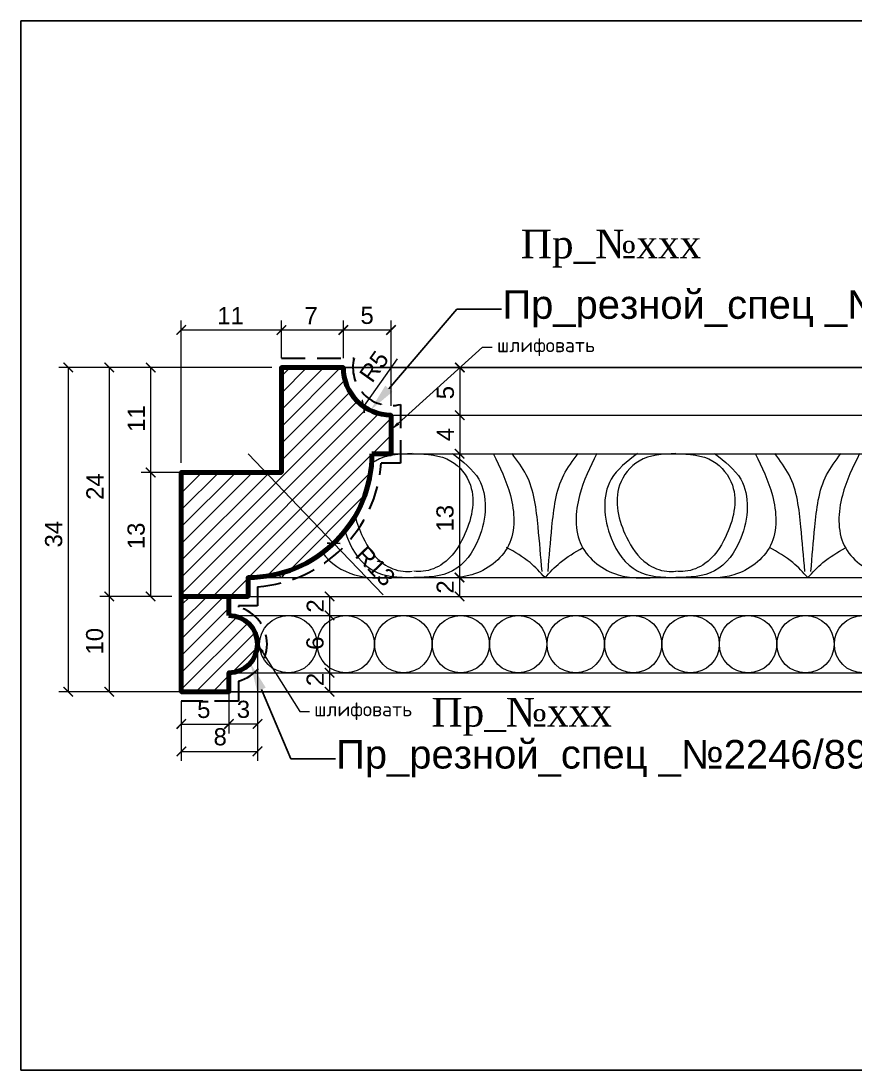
# Model space of a CAD drawing. Header units: millimetres. Extents: x 1320 to 1490, y 2189 to 2299.
# Drawn here: x 1319.7 to 1407.1, y 2189.4 to 2299.4 of the extents above; entities that cross this region are included whole.
import ezdxf
from ezdxf import colors
from ezdxf.entities.mleader import LeaderData, LeaderLine
from ezdxf.math import Vec2, Vec3

# ---------------------------------------------------------------- set-up
doc = ezdxf.new("R2010")
doc.units = ezdxf.units.MM
doc.linetypes.add('HIDDEN', pattern=[0.375, 0.25, -0.125])
doc.layers.add('Outside panel', color=7, linetype='Continuous', lineweight=18, true_color=0x7f5e57)
doc.layers.add('линия 50', color=1, linetype='Continuous', lineweight=140)
doc.layers.add('служебный слой РАЗМЕРЫ', color=7, linetype='Continuous', lineweight=9)
doc.layers.add('размеры в модели', color=7, linetype='Continuous')
doc.styles.add('ELECT', font='times.ttf')
doc.styles.get("Standard").update_dxf_attribs({"font": 'arial.ttf'})
doc.styles.add('ЕСКД профили текст', font='isocpeur.ttf')
doc.dimstyles.new('M_1', dxfattribs={"dimtxt": 1.8, "dimasz": 1, "dimexe": 1, "dimexo": 1, "dimgap": 0.6, "dimtad": 1, "dimdec": 0, "dimdsep": 46, "dimtxsty": 'Standard', "dimblk": 'ARCHTICK', "dimcen": -5, "dimclrd": 7, "dimclre": 7, "dimclrt": 7, "dimadec": 0, "dimazin": 0, "dimtfac": 1, "dimtdec": 0, "dimtmove": 0, "dimatfit": 3, "dimfxl": 1, "dimtolj": 1, "dimtzin": 0, "dimlwd": 5, "dimlwe": 5, "dimarcsym": 0})

# ---------------------------------------------------------------- blocks, each defined once
blk = doc.blocks.new('_ArchTick')
at = {"color": 0, "linetype": 'ByBlock', "const_width": 0.15}
blk.add_lwpolyline([(-0.5, -0.5), (0.5, 0.5)], dxfattribs=at)
blk = doc.blocks.new('*D21')
at = {"layer": 'Defpoints', "color": 0, "ltscale": 1000, "transparency": 16777216}
for p in [(1343.5, 2253.98), (1352.46, 2244.59)]:
    blk.add_point(p, dxfattribs=at)
at = {"layer": 'размеры в модели', "color": 7, "lineweight": 5, "ltscale": 1000, "transparency": 16777216}
for p in [(1343.5, 2253.98), (1357.64, 2239.17)]:
    blk.add_line(p, (1352.46, 2244.59), dxfattribs=at)
at = {"layer": 'размеры в модели', "color": 7, "lineweight": 5, "ltscale": 1000, "transparency": 16777216, "rotation": 133.6602413901819}
blk.add_blockref('_ArchTick', (1352.46, 2244.59), dxfattribs=at)
at = {"layer": 'размеры в модели', "color": 7, "ltscale": 1000, "transparency": 16777216, "insert": (1356.84, 2242.2), "char_height": 1.8, "attachment_point": 5, "rotation": 313.6602}
blk.add_mtext('\\A1;R13', dxfattribs=at)
blk = doc.blocks.new('*D20')
at = {"layer": 'Defpoints', "color": 0, "ltscale": 1000, "transparency": 16777216}
for p in [(1358.48, 2263.02), (1355.58, 2258.94)]:
    blk.add_point(p, dxfattribs=at)
at = {"layer": 'размеры в модели', "color": 7, "lineweight": 5, "ltscale": 1000, "transparency": 16777216}
blk.add_line((1359.13, 2263.93), (1355.58, 2258.94), dxfattribs=at)
at = {"layer": 'размеры в модели', "color": 7, "lineweight": 5, "ltscale": 1000, "transparency": 16777216, "rotation": 234.6195881795941}
blk.add_blockref('_ArchTick', (1355.58, 2258.94), dxfattribs=at)
at = {"layer": 'размеры в модели', "color": 7, "ltscale": 1000, "transparency": 16777216, "insert": (1356.7, 2263.13), "char_height": 1.8, "attachment_point": 5, "rotation": 54.6196}
blk.add_mtext('\\A1;R5', dxfattribs=at)
blk = doc.blocks.new('*D19')
at = {"layer": 'Defpoints', "color": 0, "ltscale": 1000, "transparency": 16777216}
for p in [(1346.98, 2263.02), (1324.62, 2229.02), (1346.98, 2229.02)]:
    blk.add_point(p, dxfattribs=at)
at = {"layer": 'размеры в модели', "color": 7, "lineweight": 5, "ltscale": 1000, "transparency": 16777216}
for p, q in [((1345.98, 2263.02), (1323.62, 2263.02)), ((1324.62, 2263.02), (1324.62, 2229.02)), ((1345.98, 2229.02), (1323.62, 2229.02))]:
    blk.add_line(p, q, dxfattribs=at)
for p, rotation in [((1324.62, 2263.02), 90), ((1324.62, 2229.02), 270)]:
    blk.add_blockref('_ArchTick', p, dxfattribs=dict(at, rotation=rotation))
at = {"layer": 'размеры в модели', "color": 7, "ltscale": 1000, "transparency": 16777216, "insert": (1323.1, 2245.55), "char_height": 1.8, "attachment_point": 5, "rotation": 90}
blk.add_mtext('\\A1;34', dxfattribs=at)
blk = doc.blocks.new('*D18')
at = {"layer": 'Defpoints', "color": 0, "ltscale": 1000, "transparency": 16777216}
for p in [(1358.48, 2266.96), (1353.48, 2263.02), (1358.48, 2258.02)]:
    blk.add_point(p, dxfattribs=at)
at = {"layer": 'размеры в модели', "color": 7, "lineweight": 5, "ltscale": 1000, "transparency": 16777216}
for p, q in [((1353.48, 2264.02), (1353.48, 2267.96)), ((1358.48, 2259.02), (1358.48, 2267.96)), ((1353.48, 2266.96), (1358.48, 2266.96))]:
    blk.add_line(p, q, dxfattribs=at)
at = {"layer": 'размеры в модели', "color": 7, "lineweight": 5, "ltscale": 1000, "transparency": 16777216, "rotation": 180}
blk.add_blockref('_ArchTick', (1353.48, 2266.96), dxfattribs=at)
at = {"layer": 'размеры в модели', "color": 7, "lineweight": 5, "ltscale": 1000, "transparency": 16777216}
blk.add_blockref('_ArchTick', (1358.48, 2266.96), dxfattribs=at)
at = {"layer": 'размеры в модели', "color": 7, "ltscale": 1000, "transparency": 16777216, "insert": (1355.97, 2268.48), "char_height": 1.8, "attachment_point": 5}
blk.add_mtext('\\A1;5', dxfattribs=at)
blk = doc.blocks.new('*D17')
at = {"layer": 'Defpoints', "color": 0, "ltscale": 1000, "transparency": 16777216}
for p in [(1353.48, 2266.96), (1346.98, 2263.02), (1353.48, 2263.02)]:
    blk.add_point(p, dxfattribs=at)
at = {"layer": 'размеры в модели', "color": 7, "lineweight": 5, "ltscale": 1000, "transparency": 16777216}
for p, q in [((1346.98, 2264.02), (1346.98, 2267.96)), ((1353.48, 2264.02), (1353.48, 2267.96)), ((1346.98, 2266.96), (1353.48, 2266.96))]:
    blk.add_line(p, q, dxfattribs=at)
at = {"layer": 'размеры в модели', "color": 7, "lineweight": 5, "ltscale": 1000, "transparency": 16777216, "rotation": 180}
blk.add_blockref('_ArchTick', (1346.98, 2266.96), dxfattribs=at)
at = {"layer": 'размеры в модели', "color": 7, "lineweight": 5, "ltscale": 1000, "transparency": 16777216}
blk.add_blockref('_ArchTick', (1353.48, 2266.96), dxfattribs=at)
at = {"layer": 'размеры в модели', "color": 7, "ltscale": 1000, "transparency": 16777216, "insert": (1350.1, 2268.46), "char_height": 1.8, "attachment_point": 5}
blk.add_mtext('\\A1;7', dxfattribs=at)
blk = doc.blocks.new('*D16')
at = {"layer": 'Defpoints', "color": 0, "ltscale": 1000, "transparency": 16777216}
for p in [(1346.98, 2266.96), (1346.98, 2263.02), (1336.48, 2252.02)]:
    blk.add_point(p, dxfattribs=at)
at = {"layer": 'размеры в модели', "color": 7, "lineweight": 5, "ltscale": 1000, "transparency": 16777216}
for p, q in [((1336.48, 2253.02), (1336.48, 2267.96)), ((1346.98, 2264.02), (1346.98, 2267.96)), ((1336.48, 2266.96), (1346.98, 2266.96))]:
    blk.add_line(p, q, dxfattribs=at)
at = {"layer": 'размеры в модели', "color": 7, "lineweight": 5, "ltscale": 1000, "transparency": 16777216, "rotation": 180}
blk.add_blockref('_ArchTick', (1336.48, 2266.96), dxfattribs=at)
at = {"layer": 'размеры в модели', "color": 7, "lineweight": 5, "ltscale": 1000, "transparency": 16777216}
blk.add_blockref('_ArchTick', (1346.98, 2266.96), dxfattribs=at)
at = {"layer": 'размеры в модели', "color": 7, "ltscale": 1000, "transparency": 16777216, "insert": (1341.65, 2268.46), "char_height": 1.8, "attachment_point": 5}
blk.add_mtext('\\A1;11', dxfattribs=at)
blk = doc.blocks.new('*D15')
at = {"layer": 'Defpoints', "color": 0, "ltscale": 1000, "transparency": 16777216}
for p in [(1344.48, 2234.11), (1341.48, 2231.02), (1344.48, 2225.65)]:
    blk.add_point(p, dxfattribs=at)
at = {"layer": 'размеры в модели', "color": 7, "lineweight": 5, "ltscale": 1000, "transparency": 16777216}
for p, q in [((1344.48, 2233.11), (1344.48, 2224.65)), ((1341.48, 2230.02), (1341.48, 2224.65)), ((1341.48, 2225.65), (1344.48, 2225.65))]:
    blk.add_line(p, q, dxfattribs=at)
at = {"layer": 'размеры в модели', "color": 7, "lineweight": 5, "ltscale": 1000, "transparency": 16777216, "rotation": 180}
blk.add_blockref('_ArchTick', (1341.48, 2225.65), dxfattribs=at)
at = {"layer": 'размеры в модели', "color": 7, "lineweight": 5, "ltscale": 1000, "transparency": 16777216}
blk.add_blockref('_ArchTick', (1344.48, 2225.65), dxfattribs=at)
at = {"layer": 'размеры в модели', "color": 7, "ltscale": 1000, "transparency": 16777216, "insert": (1343, 2227.17), "char_height": 1.8, "attachment_point": 5}
blk.add_mtext('\\A1;3', dxfattribs=at)
blk = doc.blocks.new('*D14')
at = {"layer": 'Defpoints', "color": 0, "ltscale": 1000, "transparency": 16777216}
for p in [(1336.48, 2229.02), (1341.48, 2229.02), (1341.48, 2225.64)]:
    blk.add_point(p, dxfattribs=at)
at = {"layer": 'размеры в модели', "color": 7, "lineweight": 5, "ltscale": 1000, "transparency": 16777216}
for p, q in [((1336.48, 2228.02), (1336.48, 2224.64)), ((1341.48, 2228.02), (1341.48, 2224.64)), ((1336.48, 2225.64), (1341.48, 2225.64))]:
    blk.add_line(p, q, dxfattribs=at)
at = {"layer": 'размеры в модели', "color": 7, "lineweight": 5, "ltscale": 1000, "transparency": 16777216, "rotation": 180}
blk.add_blockref('_ArchTick', (1336.48, 2225.64), dxfattribs=at)
at = {"layer": 'размеры в модели', "color": 7, "lineweight": 5, "ltscale": 1000, "transparency": 16777216}
blk.add_blockref('_ArchTick', (1341.48, 2225.64), dxfattribs=at)
at = {"layer": 'размеры в модели', "color": 7, "ltscale": 1000, "transparency": 16777216, "insert": (1338.84, 2227.16), "char_height": 1.8, "attachment_point": 5}
blk.add_mtext('\\A1;5', dxfattribs=at)
blk = doc.blocks.new('*D13')
at = {"layer": 'Defpoints', "color": 0, "ltscale": 1000, "transparency": 16777216}
for p in [(1344.48, 2234.11), (1336.48, 2229.02), (1344.48, 2222.77)]:
    blk.add_point(p, dxfattribs=at)
at = {"layer": 'размеры в модели', "color": 7, "lineweight": 5, "ltscale": 1000, "transparency": 16777216}
for p, q in [((1344.48, 2233.11), (1344.48, 2221.77)), ((1336.48, 2228.02), (1336.48, 2221.77)), ((1336.48, 2222.77), (1344.48, 2222.77))]:
    blk.add_line(p, q, dxfattribs=at)
at = {"layer": 'размеры в модели', "color": 7, "lineweight": 5, "ltscale": 1000, "transparency": 16777216, "rotation": 180}
blk.add_blockref('_ArchTick', (1336.48, 2222.77), dxfattribs=at)
at = {"layer": 'размеры в модели', "color": 7, "lineweight": 5, "ltscale": 1000, "transparency": 16777216}
blk.add_blockref('_ArchTick', (1344.48, 2222.77), dxfattribs=at)
at = {"layer": 'размеры в модели', "color": 7, "ltscale": 1000, "transparency": 16777216, "insert": (1340.56, 2224.29), "char_height": 1.8, "attachment_point": 5}
blk.add_mtext('\\A1;8', dxfattribs=at)
blk = doc.blocks.new('*D12')
at = {"layer": 'Defpoints', "color": 0, "ltscale": 1000, "transparency": 16777216}
for p in [(1341.48, 2231.02), (1341.48, 2229.02), (1352.03, 2229.02)]:
    blk.add_point(p, dxfattribs=at)
at = {"layer": 'размеры в модели', "color": 7, "lineweight": 5, "ltscale": 1000, "transparency": 16777216}
for p, q in [((1342.48, 2231.02), (1353.03, 2231.02)), ((1352.03, 2231.02), (1352.03, 2229.02)), ((1342.48, 2229.02), (1353.03, 2229.02))]:
    blk.add_line(p, q, dxfattribs=at)
for p, rotation in [((1352.03, 2231.02), 90), ((1352.03, 2229.02), 270)]:
    blk.add_blockref('_ArchTick', p, dxfattribs=dict(at, rotation=rotation))
at = {"layer": 'размеры в модели', "color": 7, "ltscale": 1000, "transparency": 16777216, "insert": (1350.52, 2230.31), "char_height": 1.8, "attachment_point": 5, "rotation": 90}
blk.add_mtext('\\A1;2', dxfattribs=at)
blk = doc.blocks.new('*D11')
at = {"layer": 'Defpoints', "color": 0, "ltscale": 1000, "transparency": 16777216}
for p in [(1341.48, 2237.02), (1341.48, 2231.02), (1352.03, 2231.02)]:
    blk.add_point(p, dxfattribs=at)
at = {"layer": 'размеры в модели', "color": 7, "lineweight": 5, "ltscale": 1000, "transparency": 16777216}
for p, q in [((1342.48, 2237.02), (1353.03, 2237.02)), ((1352.03, 2237.02), (1352.03, 2231.02)), ((1342.48, 2231.02), (1353.03, 2231.02))]:
    blk.add_line(p, q, dxfattribs=at)
for p, rotation in [((1352.03, 2237.02), 90), ((1352.03, 2231.02), 270)]:
    blk.add_blockref('_ArchTick', p, dxfattribs=dict(at, rotation=rotation))
at = {"layer": 'размеры в модели', "color": 7, "ltscale": 1000, "transparency": 16777216, "insert": (1350.51, 2234.12), "char_height": 1.8, "attachment_point": 5, "rotation": 90}
blk.add_mtext('\\A1;6', dxfattribs=at)
blk = doc.blocks.new('*D10')
at = {"layer": 'Defpoints', "color": 0, "ltscale": 1000, "transparency": 16777216}
for p in [(1341.51, 2239.02), (1341.48, 2237.02), (1352.03, 2237.02)]:
    blk.add_point(p, dxfattribs=at)
at = {"layer": 'размеры в модели', "color": 7, "lineweight": 5, "ltscale": 1000, "transparency": 16777216}
for p, q in [((1342.51, 2239.02), (1353.03, 2239.02)), ((1352.03, 2239.02), (1352.03, 2237.02)), ((1342.48, 2237.02), (1353.03, 2237.02))]:
    blk.add_line(p, q, dxfattribs=at)
for p, rotation in [((1352.03, 2239.02), 90), ((1352.03, 2237.02), 270)]:
    blk.add_blockref('_ArchTick', p, dxfattribs=dict(at, rotation=rotation))
at = {"layer": 'размеры в модели', "color": 7, "ltscale": 1000, "transparency": 16777216, "insert": (1350.53, 2238.02), "char_height": 1.8, "attachment_point": 5, "rotation": 90}
blk.add_mtext('\\A1;2', dxfattribs=at)
blk = doc.blocks.new('*D9')
at = {"layer": 'Defpoints', "color": 0, "ltscale": 1000, "transparency": 16777216}
for p in [(1343.48, 2241), (1343.54, 2239.02), (1365.67, 2239.02)]:
    blk.add_point(p, dxfattribs=at)
at = {"layer": 'размеры в модели', "color": 7, "lineweight": 5, "ltscale": 1000, "transparency": 16777216}
for p, q in [((1344.48, 2241), (1366.67, 2241)), ((1365.67, 2241), (1365.67, 2239.02)), ((1344.54, 2239.02), (1366.67, 2239.02))]:
    blk.add_line(p, q, dxfattribs=at)
for p, rotation in [((1365.67, 2241), 90), ((1365.67, 2239.02), 270)]:
    blk.add_blockref('_ArchTick', p, dxfattribs=dict(at, rotation=rotation))
at = {"layer": 'размеры в модели', "color": 7, "ltscale": 1000, "transparency": 16777216, "insert": (1364.16, 2240.01), "char_height": 1.8, "attachment_point": 5, "rotation": 90}
blk.add_mtext('\\A1;2', dxfattribs=at)
blk = doc.blocks.new('*D8')
at = {"layer": 'Defpoints', "color": 0, "ltscale": 1000, "transparency": 16777216}
for p in [(1358.48, 2253.98), (1343.5, 2241), (1365.66, 2241)]:
    blk.add_point(p, dxfattribs=at)
at = {"layer": 'размеры в модели', "color": 7, "lineweight": 5, "ltscale": 1000, "transparency": 16777216}
for p, q in [((1359.48, 2253.98), (1366.66, 2253.98)), ((1365.66, 2253.98), (1365.66, 2241)), ((1344.5, 2241), (1366.66, 2241))]:
    blk.add_line(p, q, dxfattribs=at)
for p, rotation in [((1365.66, 2253.98), 90), ((1365.66, 2241), 270)]:
    blk.add_blockref('_ArchTick', p, dxfattribs=dict(at, rotation=rotation))
at = {"layer": 'размеры в модели', "color": 7, "ltscale": 1000, "transparency": 16777216, "insert": (1364.15, 2247.22), "char_height": 1.8, "attachment_point": 5, "rotation": 90}
blk.add_mtext('\\A1;13', dxfattribs=at)
blk = doc.blocks.new('*D7')
at = {"layer": 'Defpoints', "color": 0, "ltscale": 1000, "transparency": 16777216}
for p in [(1358.48, 2258.02), (1358.48, 2253.98), (1365.68, 2253.98)]:
    blk.add_point(p, dxfattribs=at)
at = {"layer": 'размеры в модели', "color": 7, "lineweight": 5, "ltscale": 1000, "transparency": 16777216}
for p, q in [((1359.48, 2258.02), (1366.68, 2258.02)), ((1365.68, 2258.02), (1365.68, 2253.98)), ((1359.48, 2253.98), (1366.68, 2253.98))]:
    blk.add_line(p, q, dxfattribs=at)
for p, rotation in [((1365.68, 2258.02), 90), ((1365.68, 2253.98), 270)]:
    blk.add_blockref('_ArchTick', p, dxfattribs=dict(at, rotation=rotation))
at = {"layer": 'размеры в модели', "color": 7, "ltscale": 1000, "transparency": 16777216, "insert": (1364.18, 2256), "char_height": 1.8, "attachment_point": 5, "rotation": 90}
blk.add_mtext('\\A1;4', dxfattribs=at)
blk = doc.blocks.new('*D6')
at = {"layer": 'Defpoints', "color": 0, "ltscale": 1000, "transparency": 16777216}
for p in [(1353.48, 2263.02), (1358.48, 2258.02), (1365.7, 2258.02)]:
    blk.add_point(p, dxfattribs=at)
at = {"layer": 'размеры в модели', "color": 7, "lineweight": 5, "ltscale": 1000, "transparency": 16777216}
for p, q in [((1354.48, 2263.02), (1366.7, 2263.02)), ((1365.7, 2263.02), (1365.7, 2258.02)), ((1359.48, 2258.02), (1366.7, 2258.02))]:
    blk.add_line(p, q, dxfattribs=at)
for p, rotation in [((1365.7, 2263.02), 90), ((1365.7, 2258.02), 270)]:
    blk.add_blockref('_ArchTick', p, dxfattribs=dict(at, rotation=rotation))
at = {"layer": 'размеры в модели', "color": 7, "ltscale": 1000, "transparency": 16777216, "insert": (1364.19, 2260.39), "char_height": 1.8, "attachment_point": 5, "rotation": 90}
blk.add_mtext('\\A1;5', dxfattribs=at)
blk = doc.blocks.new('*D5')
at = {"layer": 'Defpoints', "color": 0, "ltscale": 1000, "transparency": 16777216}
for p in [(1333.27, 2263.02), (1346.98, 2263.02), (1346.98, 2252.02)]:
    blk.add_point(p, dxfattribs=at)
at = {"layer": 'размеры в модели', "color": 7, "lineweight": 5, "ltscale": 1000, "transparency": 16777216}
for p, q in [((1345.98, 2263.02), (1332.27, 2263.02)), ((1333.27, 2252.02), (1333.27, 2263.02)), ((1345.98, 2252.02), (1332.27, 2252.02))]:
    blk.add_line(p, q, dxfattribs=at)
for p, rotation in [((1333.27, 2263.02), 90), ((1333.27, 2252.02), 270)]:
    blk.add_blockref('_ArchTick', p, dxfattribs=dict(at, rotation=rotation))
at = {"layer": 'размеры в модели', "color": 7, "ltscale": 1000, "transparency": 16777216, "insert": (1331.76, 2257.67), "char_height": 1.8, "attachment_point": 5, "rotation": 90}
blk.add_mtext('\\A1;11', dxfattribs=at)
blk = doc.blocks.new('*D4')
at = {"layer": 'Defpoints', "color": 0, "ltscale": 1000, "transparency": 16777216}
for p in [(1333.27, 2252.02), (1336.48, 2252.02), (1336.48, 2239.02)]:
    blk.add_point(p, dxfattribs=at)
at = {"layer": 'размеры в модели', "color": 7, "lineweight": 5, "ltscale": 1000, "transparency": 16777216}
for p, q in [((1335.48, 2252.02), (1332.27, 2252.02)), ((1333.27, 2239.02), (1333.27, 2252.02)), ((1335.48, 2239.02), (1332.27, 2239.02))]:
    blk.add_line(p, q, dxfattribs=at)
for p, rotation in [((1333.27, 2252.02), 90), ((1333.27, 2239.02), 270)]:
    blk.add_blockref('_ArchTick', p, dxfattribs=dict(at, rotation=rotation))
at = {"layer": 'размеры в модели', "color": 7, "ltscale": 1000, "transparency": 16777216, "insert": (1331.75, 2245.36), "char_height": 1.8, "attachment_point": 5, "rotation": 90}
blk.add_mtext('\\A1;13', dxfattribs=at)
blk = doc.blocks.new('*D3')
at = {"layer": 'Defpoints', "color": 0, "ltscale": 1000, "transparency": 16777216}
for p in [(1336.48, 2239.02), (1328.92, 2229.02), (1336.48, 2229.02)]:
    blk.add_point(p, dxfattribs=at)
at = {"layer": 'размеры в модели', "color": 7, "lineweight": 5, "ltscale": 1000, "transparency": 16777216}
for p, q in [((1335.48, 2239.02), (1327.92, 2239.02)), ((1328.92, 2239.02), (1328.92, 2229.02)), ((1335.48, 2229.02), (1327.92, 2229.02))]:
    blk.add_line(p, q, dxfattribs=at)
for p, rotation in [((1328.92, 2239.02), 90), ((1328.92, 2229.02), 270)]:
    blk.add_blockref('_ArchTick', p, dxfattribs=dict(at, rotation=rotation))
at = {"layer": 'размеры в модели', "color": 7, "ltscale": 1000, "transparency": 16777216, "insert": (1327.4, 2234.32), "char_height": 1.8, "attachment_point": 5, "rotation": 90}
blk.add_mtext('\\A1;10', dxfattribs=at)
blk = doc.blocks.new('*D2')
at = {"layer": 'Defpoints', "color": 0, "ltscale": 1000, "transparency": 16777216}
for p in [(1346.98, 2263.02), (1328.92, 2239.02), (1336.48, 2239.02)]:
    blk.add_point(p, dxfattribs=at)
at = {"layer": 'размеры в модели', "color": 7, "lineweight": 5, "ltscale": 1000, "transparency": 16777216}
for p, q in [((1345.98, 2263.02), (1327.92, 2263.02)), ((1328.92, 2263.02), (1328.92, 2239.02)), ((1335.48, 2239.02), (1327.92, 2239.02))]:
    blk.add_line(p, q, dxfattribs=at)
for p, rotation in [((1328.92, 2263.02), 90), ((1328.92, 2239.02), 270)]:
    blk.add_blockref('_ArchTick', p, dxfattribs=dict(at, rotation=rotation))
at = {"layer": 'размеры в модели', "color": 7, "ltscale": 1000, "transparency": 16777216, "insert": (1327.42, 2250.54), "char_height": 1.8, "attachment_point": 5, "rotation": 90}
blk.add_mtext('\\A1;24', dxfattribs=at)

msp = doc.modelspace()

# ---------------------------------------------------------------- hatches: boundary and pattern name
at = {"layer": 'Outside panel', "ltscale": 1000}
h = msp.add_hatch(dxfattribs=at)
h.set_pattern_fill('ANSI31', color=256, scale=10)
h.set_pattern_definition([(45, (-309560.5071, 95372.4643), (-0.8838834765, 0.8838834765), [])])
edge = h.paths.add_edge_path()
edge.add_arc((1343.5, 2253.98), 12.98, -90.0976, 0, ccw=False)
edge.add_line((1343.48, 2241), (1343.48, 2239.02))
edge.add_line((1343.48, 2239.02), (1336.48, 2239.02))
edge.add_line((1336.48, 2239.02), (1336.48, 2252.02))
edge.add_line((1336.48, 2252.02), (1346.98, 2252.02))
edge.add_line((1346.98, 2252.02), (1346.98, 2263.02))
edge.add_line((1346.98, 2263.02), (1353.48, 2263.02))
edge.add_arc((1358.48, 2263.02), 5, 180, 270)
edge.add_line((1358.48, 2258.02), (1358.48, 2253.98))
edge.add_line((1358.48, 2253.98), (1356.48, 2253.98))
h = msp.add_hatch(dxfattribs=at)
h.set_pattern_fill('ANSI31', color=256, scale=10)
h.set_pattern_definition([(45, (94473.457, 313153.3476), (-0.8838834765, 0.8838834765), [])])
edge = h.paths.add_edge_path()
edge.add_arc((1341.48, 2234.02), 3, -90, 90, ccw=False)
edge.add_line((1341.48, 2231.02), (1341.48, 2229.02))
edge.add_line((1341.48, 2229.02), (1336.48, 2229.02))
edge.add_line((1336.48, 2229.02), (1336.48, 2239.02))
edge.add_line((1336.48, 2239.02), (1341.48, 2239.02))
edge.add_line((1341.48, 2239.02), (1341.48, 2237.02))

# ---------------------------------------------------------------- linework, layer by layer
at = {"color": 7}
for p, q in [((1346.98, 2263.02), (1484.66, 2263.02)), ((1341.48, 2229.02), (1484.66, 2229.02))]:
    msp.add_line(p, q, dxfattribs=at)
at = {"linetype": 'Continuous', "lineweight": 15}
for p, q in [((1358.48, 2258.02), (1484.66, 2258.02)), ((1358.48, 2253.98), (1484.66, 2253.98)), ((1343.48, 2241), (1484.66, 2241)), ((1343.48, 2239.02), (1484.66, 2239.02)), ((1341.48, 2237.02), (1484.66, 2237.02)), ((1341.48, 2231.02), (1484.66, 2231.02))]:
    msp.add_line(p, q, dxfattribs=at)
at = {"color": 6, "ltscale": 1000}
msp.add_lwpolyline([(1319.66, 2189.36), (1484.66, 2189.36), (1484.66, 2299.36), (1319.66, 2299.36)], close=True, dxfattribs=at)
at = {"linetype": 'Continuous', "lineweight": 15}
for centre in [(1347.71, 2234.01), (1353.74, 2234.01), (1359.77, 2234.01), (1365.8, 2234.01), (1371.82, 2234.01), (1377.85, 2234.01), (1383.88, 2234.01), (1389.9, 2234.01), (1395.93, 2234.01), (1401.96, 2234.01), (1407.99, 2234.01)]:
    msp.add_circle(centre, 3.01, dxfattribs=at)
for points, knots in [([(1360.71, 2253.99), (1359.34, 2253.94), (1357.96, 2253.88), (1356.84, 2253.22), (1356.7, 2253.14), (1356.57, 2253.05), (1356.44, 2252.96)], [0, 0, 0, 0, 1, 1, 1, 1.146602, 1.146602, 1.146602, 1.146602]), ([(1364.94, 2253.99), (1366, 2253.18), (1367.06, 2252.37), (1367.68, 2251.3), (1368.67, 2249.58), (1368.5, 2247.19), (1367.68, 2245.12), (1367.09, 2243.65), (1366.18, 2242.35), (1364.94, 2241.69), (1363.77, 2241.08), (1362.33, 2241.03), (1360.88, 2240.99)], [0, 0, 0, 0, 1, 1, 1, 2, 2, 2, 3, 3, 3, 4, 4, 4, 4]), ([(1360.88, 2253.99), (1362.26, 2253.94), (1363.64, 2253.88), (1364.76, 2253.22), (1365.68, 2252.68), (1366.44, 2251.72), (1366.8, 2250.68), (1367.4, 2248.93), (1366.9, 2246.97), (1366.08, 2245.25), (1365.55, 2244.14), (1364.89, 2243.14), (1363.92, 2242.46), (1363.31, 2242.03), (1362.59, 2241.73), (1361.85, 2241.66), (1361.53, 2241.63), (1361.21, 2241.64), (1360.88, 2241.66)], [0, 0, 0, 0, 1, 1, 1, 2, 2, 2, 3, 3, 3, 4, 4, 4, 5, 5, 5, 6, 6, 6, 6]), ([(1369.2, 2253.99), (1369.89, 2252.58), (1370.59, 2251.18), (1371, 2249.61), (1371.46, 2247.87), (1371.57, 2245.93), (1370.8, 2244.36), (1370.06, 2242.89), (1368.54, 2241.75), (1366.94, 2241.28), (1365.7, 2240.92), (1364.41, 2240.95), (1363.12, 2240.99)], [0, 0, 0, 0, 1, 1, 1, 2, 2, 2, 3, 3, 3, 4, 4, 4, 4]), ([(1374.32, 2241.65), (1374.19, 2243.19), (1374.06, 2244.73), (1373.91, 2246.3), (1373.72, 2248.19), (1373.51, 2250.13), (1372.67, 2251.77), (1372.26, 2252.55), (1371.72, 2253.27), (1371.17, 2253.99)], [0, 0, 0, 0, 1, 1, 1, 2, 2, 2, 3, 3, 3, 3]), ([(1374.95, 2241.65), (1375.08, 2243.19), (1375.21, 2244.73), (1375.36, 2246.3), (1375.54, 2248.19), (1375.76, 2250.13), (1376.6, 2251.77), (1377, 2252.55), (1377.55, 2253.27), (1378.1, 2253.99)], [0, 0, 0, 0, 1, 1, 1, 2, 2, 2, 3, 3, 3, 3]), ([(1380.05, 2253.99), (1379.36, 2252.58), (1378.66, 2251.18), (1378.25, 2249.61), (1377.79, 2247.87), (1377.68, 2245.93), (1378.46, 2244.36), (1379.19, 2242.89), (1380.71, 2241.75), (1382.31, 2241.28), (1383.55, 2240.91), (1384.84, 2240.95), (1386.13, 2240.99)], [0, 0, 0, 0, 1, 1, 1, 2, 2, 2, 3, 3, 3, 4, 4, 4, 4]), ([(1384.32, 2253.99), (1383.25, 2253.18), (1382.19, 2252.37), (1381.57, 2251.3), (1380.58, 2249.58), (1380.75, 2247.19), (1381.57, 2245.12), (1382.16, 2243.65), (1383.07, 2242.35), (1384.31, 2241.69), (1385.48, 2241.08), (1386.92, 2241.03), (1388.37, 2240.99)], [0, 0, 0, 0, 1, 1, 1, 2, 2, 2, 3, 3, 3, 4, 4, 4, 4]), ([(1388.37, 2253.99), (1386.99, 2253.94), (1385.61, 2253.88), (1384.49, 2253.22), (1383.57, 2252.68), (1382.81, 2251.71), (1382.45, 2250.68), (1381.85, 2248.93), (1382.35, 2246.97), (1383.17, 2245.25), (1383.7, 2244.14), (1384.36, 2243.14), (1385.33, 2242.46), (1385.94, 2242.03), (1386.66, 2241.73), (1387.4, 2241.66), (1387.72, 2241.63), (1388.04, 2241.64), (1388.37, 2241.66)], [0, 0, 0, 0, 1, 1, 1, 2, 2, 2, 3, 3, 3, 4, 4, 4, 5, 5, 5, 6, 6, 6, 6]), ([(1392.42, 2253.99), (1393.48, 2253.18), (1394.55, 2252.37), (1395.16, 2251.3), (1396.15, 2249.58), (1395.99, 2247.19), (1395.16, 2245.12), (1394.58, 2243.65), (1393.66, 2242.35), (1392.42, 2241.69), (1391.26, 2241.08), (1389.81, 2241.03), (1388.37, 2240.99)], [0, 0, 0, 0, 1, 1, 1, 2, 2, 2, 3, 3, 3, 4, 4, 4, 4]), ([(1388.37, 2253.99), (1389.74, 2253.94), (1391.12, 2253.88), (1392.24, 2253.22), (1393.17, 2252.68), (1393.92, 2251.71), (1394.28, 2250.67), (1394.88, 2248.93), (1394.38, 2246.97), (1393.56, 2245.25), (1393.03, 2244.14), (1392.37, 2243.14), (1391.4, 2242.46), (1390.8, 2242.03), (1390.07, 2241.73), (1389.33, 2241.66), (1389.01, 2241.63), (1388.69, 2241.64), (1388.37, 2241.66)], [0, 0, 0, 0, 1, 1, 1, 2, 2, 2, 3, 3, 3, 4, 4, 4, 5, 5, 5, 6, 6, 6, 6]), ([(1396.68, 2253.99), (1397.38, 2252.58), (1398.07, 2251.18), (1398.48, 2249.61), (1398.94, 2247.87), (1399.06, 2245.93), (1398.28, 2244.36), (1397.55, 2242.89), (1396.02, 2241.75), (1394.42, 2241.28), (1393.18, 2240.91), (1391.89, 2240.95), (1390.6, 2240.99)], [0, 0, 0, 0, 1, 1, 1, 2, 2, 2, 3, 3, 3, 4, 4, 4, 4]), ([(1401.89, 2241.65), (1401.76, 2243.19), (1401.63, 2244.73), (1401.47, 2246.3), (1401.29, 2248.19), (1401.08, 2250.13), (1400.23, 2251.77), (1399.83, 2252.55), (1399.28, 2253.27), (1398.74, 2253.99)], [0, 0, 0, 0, 1, 1, 1, 2, 2, 2, 3, 3, 3, 3]), ([(1402.52, 2241.65), (1402.65, 2243.19), (1402.78, 2244.73), (1402.93, 2246.3), (1403.11, 2248.19), (1403.32, 2250.13), (1404.17, 2251.77), (1404.57, 2252.55), (1405.12, 2253.27), (1405.67, 2253.99)], [0, 0, 0, 0, 1, 1, 1, 2, 2, 2, 3, 3, 3, 3]), ([(1407.62, 2253.99), (1406.92, 2252.58), (1406.23, 2251.18), (1405.82, 2249.61), (1405.36, 2247.87), (1405.25, 2245.93), (1406.02, 2244.36), (1406.76, 2242.89), (1408.28, 2241.75), (1409.88, 2241.28), (1411.12, 2240.91), (1412.41, 2240.95), (1413.7, 2240.99)], [0, 0, 0, 0, 1, 1, 1, 2, 2, 2, 3, 3, 3, 4, 4, 4, 4]), ([(1354.72, 2247.46), (1354.9, 2246.7), (1355.18, 2245.95), (1355.52, 2245.25), (1356.05, 2244.14), (1356.71, 2243.14), (1357.67, 2242.46), (1358.28, 2242.03), (1359.01, 2241.73), (1359.75, 2241.66), (1360.07, 2241.63), (1360.39, 2241.64), (1360.71, 2241.66)], [2.589542, 2.589542, 2.589542, 2.589542, 3, 3, 3, 4, 4, 4, 5, 5, 5, 6, 6, 6, 6]), ([(1353.65, 2245.89), (1353.73, 2245.63), (1353.82, 2245.37), (1353.92, 2245.12), (1354.5, 2243.65), (1355.42, 2242.35), (1356.66, 2241.69), (1357.82, 2241.08), (1359.27, 2241.03), (1360.71, 2240.99)], [1.879037, 1.879037, 1.879037, 1.879037, 2, 2, 2, 3, 3, 3, 4, 4, 4, 4]), ([(1374.63, 2240.99), (1374.13, 2241.54), (1373.62, 2242.09), (1373.06, 2242.56), (1372.31, 2243.18), (1371.46, 2243.67), (1370.6, 2244.16)], [0, 0, 0, 0, 1, 1, 1, 2, 2, 2, 2]), ([(1374.63, 2240.99), (1375.14, 2241.54), (1375.64, 2242.09), (1376.21, 2242.56), (1376.93, 2243.17), (1377.76, 2243.65), (1378.58, 2244.13)], [0, 0, 0, 0, 1, 1, 1, 2, 2, 2, 2]), ([(1402.2, 2240.99), (1401.7, 2241.54), (1401.19, 2242.09), (1400.63, 2242.56), (1399.88, 2243.18), (1399.03, 2243.67), (1398.17, 2244.16)], [0, 0, 0, 0, 1, 1, 1, 2, 2, 2, 2]), ([(1402.2, 2240.99), (1402.71, 2241.54), (1403.21, 2242.09), (1403.78, 2242.56), (1404.5, 2243.17), (1405.33, 2243.65), (1406.15, 2244.12)], [0, 0, 0, 0, 1, 1, 1, 2, 2, 2, 2]), ([(1351.28, 2243.59), (1352.1, 2242.5), (1353.35, 2241.67), (1354.66, 2241.28), (1355.9, 2240.92), (1357.19, 2240.95), (1358.48, 2240.99)], [2.183689, 2.183689, 2.183689, 2.183689, 3, 3, 3, 4, 4, 4, 4])]:
    msp.add_open_spline(points, degree=3, knots=knots, dxfattribs=at)
for points in [[(1356.66, 2253.99), (1356.6, 2253.94), (1356.54, 2253.9), (1356.48, 2253.85)], [(1346.96, 2240.99), (1346.84, 2241.12), (1346.72, 2241.25), (1346.6, 2241.38)], [(1346.96, 2240.99), (1347.17, 2241.21), (1347.38, 2241.44), (1347.59, 2241.66)]]:
    msp.add_open_spline(points, degree=3, dxfattribs=at)
at = {"layer": 'линия 50', "color": 1, "linetype": 'HIDDEN', "lineweight": 30, "ltscale": 10, "true_color": 0xff0909}
msp.add_lwpolyline([(1346.98, 2264.02), (1354.61, 2264.02, 0.57125), (1359.48, 2259.15), (1359.48, 2252.98), (1357.45, 2252.98, -0.373329), (1344.48, 2240.04), (1344.48, 2238.02), (1342.48, 2238.02), (1342.48, 2237.89, -0.774597), (1342.48, 2230.15), (1342.48, 2228.02), (1336.48, 2228.02)], format="xyb", dxfattribs=at)
at = {"layer": 'линия 50', "color": 7}
for points in [[(1356.48, 2253.98, -0.414713), (1343.48, 2241), (1343.48, 2239.02), (1336.48, 2239.02), (1336.48, 2252.02), (1346.98, 2252.02), (1346.98, 2263.02), (1353.48, 2263.02, 0.414214), (1358.48, 2258.02), (1358.48, 2253.98)], [(1341.48, 2237.02, -1), (1341.48, 2231.02), (1341.48, 2229.02), (1336.48, 2229.02), (1336.48, 2239.02), (1341.48, 2239.02)]]:
    msp.add_lwpolyline(points, format="xyb", close=True, dxfattribs=at)

# ---------------------------------------------------------------- texts
at = {"color": 5, "ltscale": 1000, "style": 'ELECT'}
for p in [(1372.09, 2274.48), (1362.72, 2225.38)]:
    msp.add_text('Пр_№ххх', height=3, dxfattribs=at).set_placement(p)

# ---------------------------------------------------------------- dimensions: what is measured, and where the dimension line sits
at = {"layer": 'размеры в модели', "color": 0, "ltscale": 1000}
for base, p1, p2, picture, middle in [((1346.97959593, 2266.959897), (1336.47959593, 2252.02170871), (1346.97959593, 2263.02170871), '*D16', (1341.64704326, 2266.959897)), ((1353.47959593, 2266.959897), (1346.97959593, 2263.02170871), (1353.47959593, 2263.02170871), '*D17', (1350.09852049, 2266.959897)), ((1358.48, 2266.96), (1353.48, 2263.02), (1358.48, 2258.02), '*D18', (1355.97, 2266.96)), ((1344.48, 2222.77), (1336.48, 2229.02), (1344.48, 2234.11), '*D13', (1340.56, 2222.77)), ((1344.48, 2225.65), (1341.48, 2231.02), (1344.48, 2234.11), '*D15', (1343, 2225.65)), ((1341.48, 2225.64), (1336.48, 2229.02), (1341.48, 2229.02), '*D14', (1338.84, 2225.64))]:
    dim = msp.add_linear_dim(base=base, p1=p1, p2=p2, dimstyle='M_1', override={"dimtxt": 1.8}, dxfattribs=at)
    dim.commit()
    dim.dimension.update_dxf_attribs({"geometry": picture, "text_midpoint": middle, "dimtype": 128})
dim = msp.add_radius_dim(center=(1358.48, 2263.02), mpoint=(1355.58, 2258.94), dimstyle='M_1', override={"dimtxt": 1.8}, dxfattribs=at)
dim.commit()
dim.dimension.update_dxf_attribs({"geometry": '*D20', "text_midpoint": (1357.93, 2262.25), "dimtype": 132})
for base, p1, p2, picture, middle in [((1324.62, 2229.02), (1346.98, 2263.02), (1346.98, 2229.02), '*D19', (1324.62, 2245.55)), ((1328.92, 2239.02), (1346.98, 2263.02), (1336.48, 2239.02), '*D2', (1328.92, 2250.54)), ((1333.27, 2263.02), (1346.98, 2252.02), (1346.98, 2263.02), '*D5', (1333.27, 2257.67)), ((1365.7, 2258.02), (1353.48, 2263.02), (1358.48, 2258.02), '*D6', (1365.7, 2260.39)), ((1365.68, 2253.98), (1358.48, 2258.02), (1358.48, 2253.98), '*D7', (1365.68, 2256)), ((1365.66, 2241), (1358.48, 2253.98), (1343.5, 2241), '*D8', (1365.66, 2247.22)), ((1333.27, 2252.02), (1336.48, 2239.02), (1336.48, 2252.02), '*D4', (1333.27, 2245.36)), ((1365.67, 2239.02), (1343.48, 2241), (1343.54, 2239.02), '*D9', (1365.67, 2240.01)), ((1328.92, 2229.02), (1336.48, 2239.02), (1336.48, 2229.02), '*D3', (1328.92, 2234.32)), ((1352.03, 2237.02), (1341.51, 2239.02), (1341.48, 2237.02), '*D10', (1352.03, 2238.02)), ((1352.03, 2231.02), (1341.48, 2237.02), (1341.48, 2231.02), '*D11', (1352.03, 2234.12)), ((1352.03, 2229.02), (1341.48, 2231.02), (1341.48, 2229.02), '*D12', (1352.03, 2230.31))]:
    dim = msp.add_linear_dim(base=base, p1=p1, p2=p2, angle=90, dimstyle='M_1', override={"dimtxt": 1.8}, dxfattribs=at)
    dim.commit()
    dim.dimension.update_dxf_attribs({"geometry": picture, "text_midpoint": middle, "dimtype": 128})
dim = msp.add_radius_dim(center=(1343.5, 2253.98), mpoint=(1352.46, 2244.59), dimstyle='M_1', override={"dimtxt": 1.8}, dxfattribs=at)
dim.commit()
dim.dimension.update_dxf_attribs({"geometry": '*D21', "text_midpoint": (1356.84, 2242.2)})

# ---------------------------------------------------------------- leaders
at = {"layer": 'размеры в модели', "color": 7, "ltscale": 1000}
ml = msp.add_multileader_mtext('Standard', dxfattribs=at)
ml.set_content('\\A1;Пр_резной_спец _№2246/89/3 Св. Елизавета ', color=7)
ml.set_leader_properties()
ml.build(insert=Vec2(0, 0))
ml.multileader.update_dxf_attribs({"text_right_attachment_type": 6, "dogleg_length": 0.36, "arrow_head_size": 3})
ctx = ml.context
ctx.base_point, ctx.char_height, ctx.arrow_head_size, ctx.landing_gap_size, ctx.plane_origin = Vec3(1370.07, 2269.15), 3, 3, 0.09, Vec3(1292.14, 2203.02)
ctx.right_attachment = 6
notes = []
notes.append((ctx, [(1, (1, 1, 0), (1365.39, 2269.15), (1, 0), 4.68, [(0, [(1356.3, 2258.52)], 0, [])])]))
ctx.mtext.insert, ctx.mtext.flow_direction = Vec3(1370.16, 2271.13), 5
ml = msp.add_multileader_mtext('Standard', dxfattribs=at)
ml.set_content('\\A1;Пр_резной_спец _№2246/89/4 Св. Елизавета ', color=7)
ml.set_leader_properties()
ml.build(insert=Vec2(0, 0))
ml.multileader.update_dxf_attribs({"text_right_attachment_type": 6, "dogleg_length": 0.36, "arrow_head_size": 3})
ctx = ml.context
ctx.base_point, ctx.char_height, ctx.arrow_head_size, ctx.landing_gap_size, ctx.plane_origin = Vec3(1352.63, 2221.99), 3, 3, 0.09, Vec3(1274.71, 2155.86)
ctx.right_attachment = 6
notes.append((ctx, [(1, (1, 1, 0), (1347.96, 2221.99), (1, 0), 4.68, [(0, [(1343.72, 2232.02)], 0, [])])]))
ctx.mtext.insert, ctx.mtext.flow_direction = Vec3(1352.72, 2223.97), 5
at = {"layer": 'служебный слой РАЗМЕРЫ'}
ml = msp.add_multileader_mtext('Standard', dxfattribs=at)
ml.set_content('\\A1;шлифовать', color=256, style='ЕСКД профили текст')
ml.set_leader_properties(color=256, linetype='ByLayer', lineweight=-1)
ml.build(insert=Vec2(0, 0))
ml.multileader.update_dxf_attribs({"dogleg_length": 1, "arrow_head_size": 1})
ctx = ml.context
ctx.base_point, ctx.char_height, ctx.arrow_head_size, ctx.landing_gap_size, ctx.plane_origin = Vec3(1369.09, 2265.15), 1.5, 1, 0.5, Vec3(1382.56, 2291.32)
notes.append((ctx, [(1, (1, 1, 0), (1368.09, 2265.15), (1, 0), 1, [(0, [(1358.49, 2256.49)], 0, [])])]))
ctx.mtext.insert, ctx.mtext.flow_direction = Vec3(1369.59, 2266.13), 5
ml = msp.add_multileader_mtext('Standard', dxfattribs=at)
ml.set_content('\\A1;шлифовать', color=256, style='ЕСКД профили текст')
ml.set_leader_properties(color=256, linetype='ByLayer', lineweight=-1)
ml.build(insert=Vec2(0, 0))
ml.multileader.update_dxf_attribs({"dogleg_length": 1, "arrow_head_size": 1})
ctx = ml.context
ctx.base_point, ctx.char_height, ctx.arrow_head_size, ctx.landing_gap_size, ctx.plane_origin = Vec3(1349.91, 2226.97), 1.5, 1, 0.5, Vec3(1363.39, 2253.14)
notes.append((ctx, [(1, (1, 1, 0), (1348.91, 2226.97), (1, 0), 1, [(0, [(1344.48, 2234.02)], 0, [])])]))
ctx.mtext.insert, ctx.mtext.flow_direction = Vec3(1350.41, 2227.95), 5
for ctx, leaders in notes:
    for number, flags, end, landing, length, lines in leaders:
        leader = LeaderData()
        leader.index, (leader.has_last_leader_line, leader.has_dogleg_vector, leader.attachment_direction) = number, flags
        leader.last_leader_point, leader.dogleg_vector, leader.dogleg_length = Vec3(end), Vec3(landing), length
        for number, points, colour, breaks in lines:
            line = LeaderLine()
            line.index, line.vertices, line.color, line.breaks = number, Vec3.list(points), colors.encode_raw_color(colour), breaks
            leader.lines.append(line)
        ctx.leaders.append(leader)

doc.saveas('drawing.dxf')
